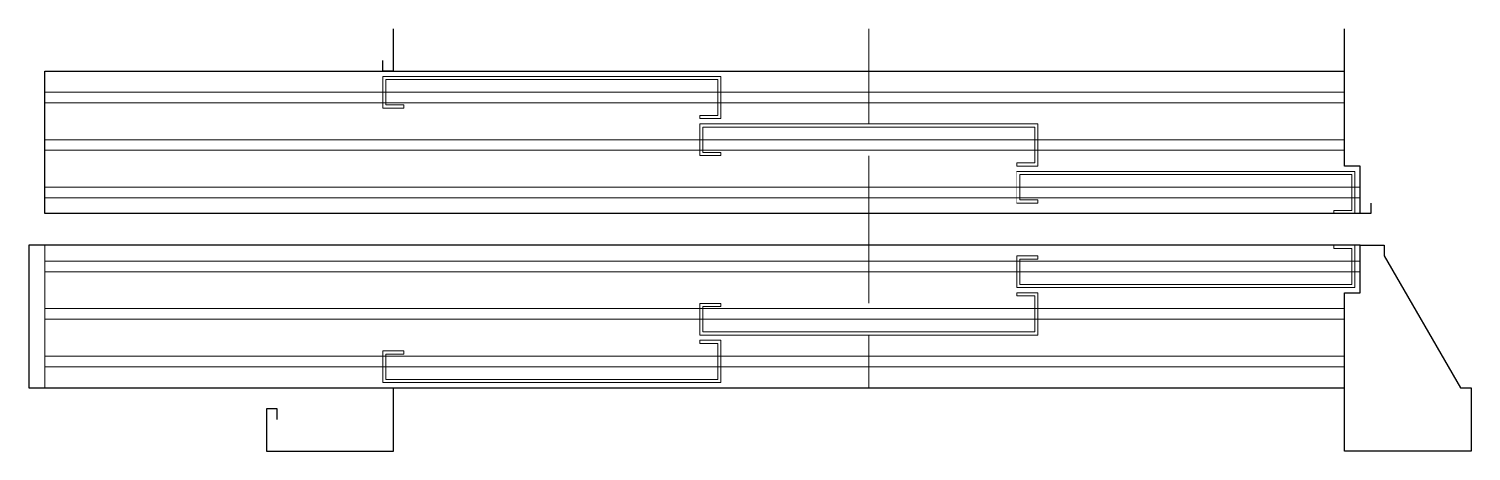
# Model space of a CAD drawing. Header units: millimetres. Extents: x 0 to 1365, y 0 to 400.
import ezdxf

# ---------------------------------------------------------------- set-up
doc = ezdxf.new("R2010")
doc.units = ezdxf.units.MM

msp = doc.modelspace()

# ---------------------------------------------------------------- linework, layer by layer
at = {"color": 251, "linetype": 'Continuous', "lineweight": 20, "true_color": 0x636466}
for p, q in [((795, 400), (795, 60)), ((15, 195), (15, 60))]:
    msp.add_line(p, q, dxfattribs=at)
at = {"color": 7, "linetype": 'Continuous'}
for p, q in [((15, 225), (15, 360)), ((1270, 235), (1270, 225)), ((1260, 195), (0, 195)), ((0, 195), (0, 60)), ((1260, 150), (1260, 195)), ((1260, 195), (1282.8, 195)), ((1282.8, 195), (1282.8, 185)), ((1282.8, 185), (1355, 60)), ((1245, 0), (1245, 150)), ((1245, 150), (1260, 150)), ((0, 60), (1245, 60)), ((345, 0), (345, 60)), ((1355, 60), (1365, 60)), ((1365, 60), (1365, 0)), ((235, 40), (225, 40)), ((225, 40), (225, 0)), ((235, 30), (235, 40)), ((225, 0), (345, 0)), ((1365, 0), (1245, 0))]:
    msp.add_line(p, q, dxfattribs=at)
at = {"color": 60, "linetype": 'Continuous', "lineweight": 20}
msp.add_line((935, 265), (935, 235), dxfattribs=at)

# ---------------------------------------------------------------- wipeouts: each hides what was drawn before it
msp.add_wipeout([(652, 325), (335, 325), (335, 355), (655, 355), (655, 325), (655, 315), (635, 315), (635, 318), (652, 318)])

# ---------------------------------------------------------------- next in the draw order: linework, layer by layer
at = {"color": 7, "linetype": 'Continuous'}
for p, q in [((345, 360), (345, 400)), ((335, 360), (335, 370)), ((15, 360), (1245, 360)), ((345, 360), (335, 360))]:
    msp.add_line(p, q, dxfattribs=at)
at = {"color": 60, "linetype": 'Continuous', "lineweight": 20}
for p, q in [((655, 355), (335, 355)), ((335, 355), (335, 325)), ((652, 352), (338, 352)), ((338, 352), (338, 328)), ((652, 318), (652, 352)), ((338, 328), (355, 328)), ((355, 325), (355, 328)), ((335, 325), (355, 325)), ((635, 318), (652, 318))]:
    msp.add_line(p, q, dxfattribs=at)
at = {"color": 251, "linetype": 'Continuous', "lineweight": 20, "true_color": 0x636466}
for p, q in [((15, 340), (1245, 340)), ((15, 330), (1245, 330))]:
    msp.add_line(p, q, dxfattribs=at)

# ---------------------------------------------------------------- next in the draw order: wipeouts: each hides what was drawn before it
for points in [[(1252, 235), (935, 235), (935, 265), (1255, 265), (1255, 235), (1255, 225), (1235, 225), (1235, 228), (1252, 228)], [(652, 95), (335, 95), (335, 65), (655, 65), (655, 95), (655, 105), (635, 105), (635, 102), (652, 102)]]:
    msp.add_wipeout(points)

# ---------------------------------------------------------------- next in the draw order: linework, layer by layer
at = {"color": 7, "linetype": 'Continuous'}
for p, q in [((1245, 270), (1245, 400)), ((1260, 270), (1245, 270)), ((1260, 225), (1260, 270)), ((1260, 225), (15, 225)), ((1270, 225), (1260, 225))]:
    msp.add_line(p, q, dxfattribs=at)
at = {"color": 60, "linetype": 'Continuous', "lineweight": 20}
for p, q in [((938, 262), (938, 238)), ((938, 262), (1252, 262)), ((1252, 262), (1252, 228)), ((1255, 265), (1255, 225)), ((935, 235), (955, 235)), ((938, 238), (955, 238)), ((955, 235), (955, 238)), ((1252, 228), (1235, 228)), ((1235, 225), (1235, 228)), ((1255, 225), (1235, 225)), ((635, 102), (652, 102)), ((652, 102), (652, 68)), ((335, 65), (335, 95)), ((335, 95), (355, 95)), ((338, 68), (338, 92)), ((338, 92), (355, 92)), ((355, 95), (355, 92)), ((655, 65), (335, 65)), ((652, 68), (338, 68))]:
    msp.add_line(p, q, dxfattribs=at)
at = {"color": 251, "linetype": 'Continuous', "lineweight": 20, "true_color": 0x636466}
for p, q in [((15, 250), (1260, 250)), ((1260, 240), (15, 240)), ((15, 90), (1245, 90)), ((1245, 80), (15, 80))]:
    msp.add_line(p, q, dxfattribs=at)

# ---------------------------------------------------------------- next in the draw order: wipeouts: each hides what was drawn before it
for points in [[(952, 280), (635, 280), (635, 310), (955, 310), (955, 280), (955, 270), (935, 270), (935, 273), (952, 273)], [(952, 140), (635, 140), (635, 110), (955, 110), (955, 140), (955, 150), (935, 150), (935, 147), (952, 147)]]:
    msp.add_wipeout(points)

# ---------------------------------------------------------------- next in the draw order: linework, layer by layer
at = {"color": 60, "linetype": 'Continuous', "lineweight": 20}
for p, q in [((655, 315), (655, 355)), ((635, 318), (635, 315)), ((635, 315), (655, 315)), ((955, 310), (635, 310)), ((635, 310), (635, 280)), ((952, 307), (638, 307)), ((638, 307), (638, 283)), ((952, 273), (952, 307)), ((955, 270), (955, 310)), ((635, 280), (655, 280)), ((638, 283), (655, 283)), ((655, 280), (655, 283)), ((935, 273), (952, 273)), ((935, 270), (935, 273)), ((935, 270), (955, 270)), ((935, 265), (1255, 265)), ((635, 110), (635, 140)), ((635, 140), (655, 140)), ((638, 113), (638, 137)), ((638, 137), (655, 137)), ((655, 140), (655, 137)), ((935, 147), (952, 147)), ((952, 147), (952, 113)), ((955, 110), (635, 110)), ((952, 113), (638, 113)), ((635, 105), (655, 105)), ((635, 105), (635, 102)), ((655, 105), (655, 65))]:
    msp.add_line(p, q, dxfattribs=at)
at = {"color": 251, "linetype": 'Continuous', "lineweight": 20, "true_color": 0x636466}
for p, q in [((1245, 295), (15, 295)), ((1245, 285), (15, 285)), ((15, 135), (1245, 135)), ((1245, 125), (15, 125))]:
    msp.add_line(p, q, dxfattribs=at)

# ---------------------------------------------------------------- next in the draw order: wipeouts: each hides what was drawn before it
msp.add_wipeout([(1252, 185), (935, 185), (935, 155), (1255, 155), (1255, 185), (1255, 195), (1235, 195), (1235, 192), (1252, 192)])

# ---------------------------------------------------------------- next in the draw order: linework, layer by layer
at = {"color": 60, "linetype": 'Continuous', "lineweight": 20}
for p, q in [((1255, 195), (1235, 195)), ((1235, 195), (1235, 192)), ((1252, 192), (1235, 192)), ((1252, 158), (1252, 192)), ((1255, 155), (1255, 195)), ((955, 185), (935, 185)), ((935, 185), (935, 155)), ((955, 182), (938, 182)), ((938, 182), (938, 158)), ((955, 185), (955, 182)), ((935, 155), (1255, 155)), ((938, 158), (1252, 158)), ((935, 150), (955, 150)), ((935, 150), (935, 147)), ((955, 150), (955, 110))]:
    msp.add_line(p, q, dxfattribs=at)
at = {"color": 251, "linetype": 'Continuous', "lineweight": 20, "true_color": 0x636466}
for p, q in [((1260, 180), (15, 180)), ((15, 170), (1260, 170))]:
    msp.add_line(p, q, dxfattribs=at)

doc.saveas('drawing.dxf')
